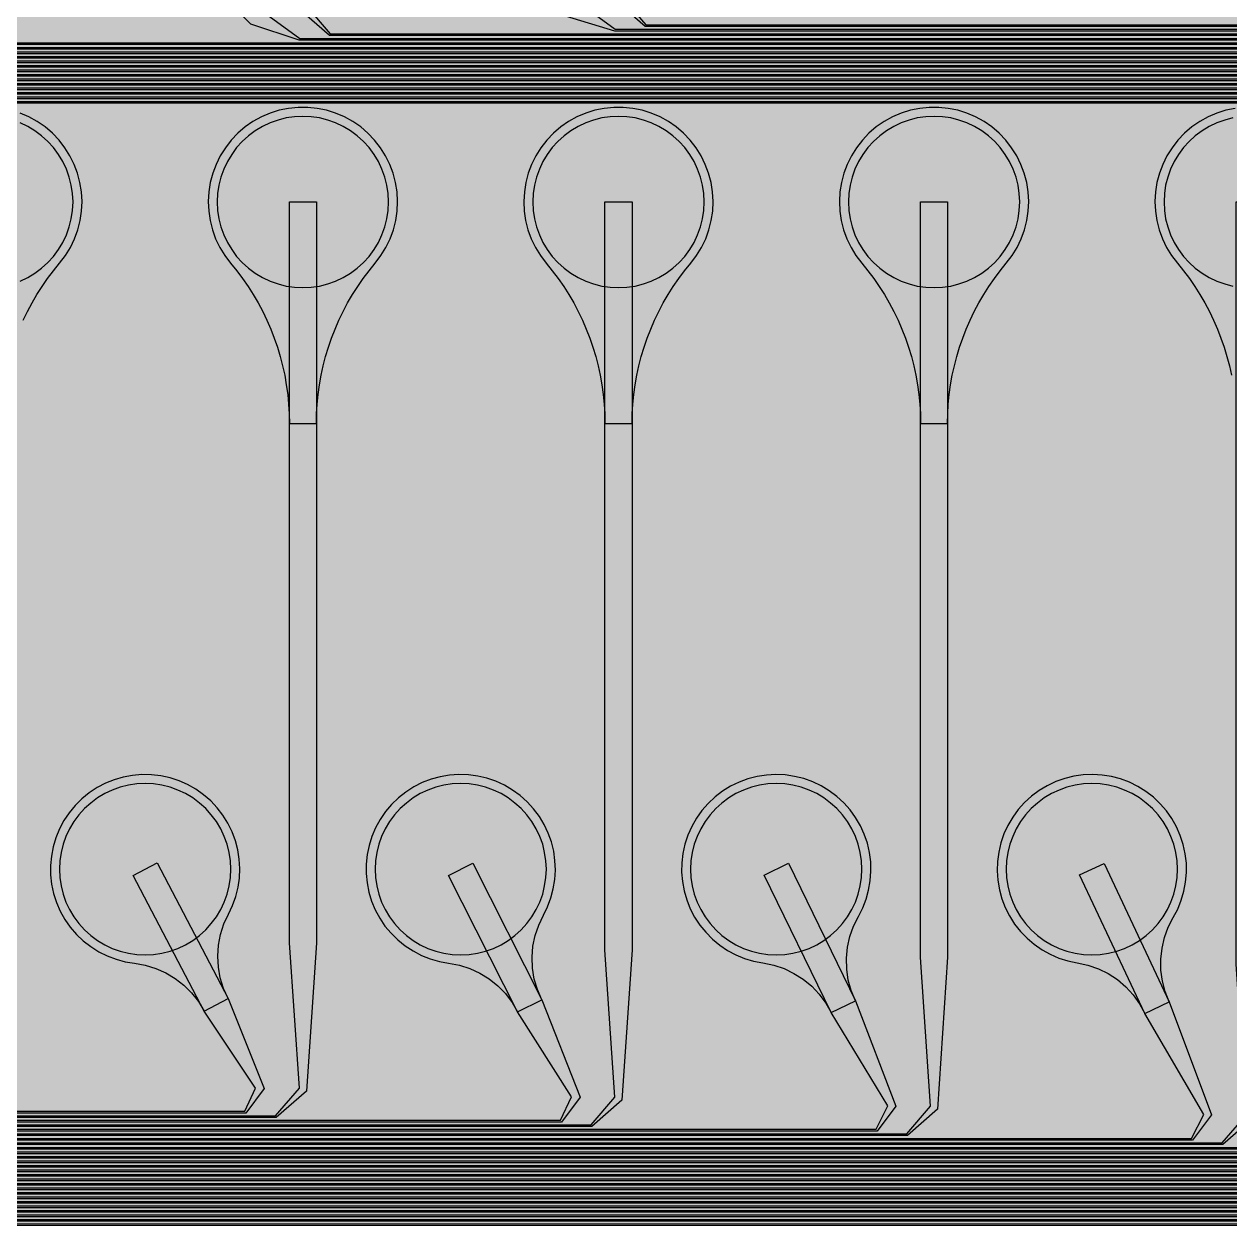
# Model space of a CAD drawing. Header units: metres. Extents: x -7240 to 10960, y -29667 to 1823.
# Drawn here: x 5864 to 7201, y -28280 to -26955 of the extents above; entities that cross this region are included whole.
import ezdxf

# ---------------------------------------------------------------- set-up
doc = ezdxf.new("R2010")
doc.units = ezdxf.units.M
for name, color, linetype in [('Metal1', 4, 'CONTINUOUS'), ('Polyimide', 7, 'CONTINUOUS'), ('Polyimide_Negative', 5, 'CONTINUOUS')]:
    doc.layers.add(name, color=color, linetype=linetype)

msp = doc.modelspace()

# ---------------------------------------------------------------- hatches: boundary and pattern name
at = {"layer": 'Polyimide'}
msp.add_hatch(color=7, dxfattribs=at).paths.add_polyline_path([(4088.5, -11806.9), (4098.7, -11851.2), (4115.6, -11893.5), (4138.6, -11932.7), (4167.4, -11968), (4201.1, -11998.5), (4239, -12023.6), (4280.3, -12042.7), (4349.2, -12073.7), (4413.2, -12113.8), (4471.3, -12162), (4522.3, -12217.7), (4565.4, -12279.7), (4599.7, -12346.9), (4624.7, -12418.2), (4639.9, -12492.2), (4645, -12567.5), (4639.9, -12642.8), (4624.7, -12716.8), (4599.7, -12788.1), (4565.4, -12855.3), (4522.3, -12917.3), (4471.3, -12973), (4413.2, -13021.2), (4349.2, -13061.3), (4280.3, -13092.3), (4239, -13111.4), (4201.1, -13136.5), (4167.4, -13167), (4138.6, -13202.3), (4115.6, -13241.5), (4098.7, -13283.8), (4088.5, -13328.1), (4085, -13373.5), (4085, -13567.5), (4099.4, -13861.6), (4142.6, -14152.8), (4214.2, -14438.4), (4313.4, -14715.5), (4439.2, -14981.7), (4590.6, -15234.2), (4766, -15470.7), (4963.7, -15688.8), (5181.8, -15886.5), (5418.3, -16061.9), (5670.8, -16213.3), (5936.9, -16339.1), (6214.1, -16438.3), (6499.7, -16509.9), (6790.9, -16553.1), (7085, -16567.5), (9960.4, -16567.5), (10038.8, -16571.4), (10116.4, -16582.9), (10192.6, -16601.9), (10266.5, -16628.4), (10337.5, -16662), (10404.8, -16702.3), (10467.9, -16749.1), (10526.1, -16801.8), (10578.8, -16860), (10625.6, -16923), (10665.9, -16990.4), (10699.5, -17061.4), (10725.9, -17135.3), (10745, -17211.4), (10756.5, -17289.1), (10760.4, -17367.5), (10760.4, -21957.3), (10721.6, -22012.9), (10686, -22070.6), (10653.6, -22130.1), (10624.5, -22191.4), (10598.9, -22254.2), (10576.8, -22318.2), (10558.3, -22383.5), (10543.4, -22449.6), (10532.2, -22516.5), (10524.7, -22583.8), (10521, -22651.5), (10521, -22719.3), (10524.7, -22787), (10532.2, -22854.4), (10543.4, -22921.2), (10558.3, -22987.4), (10576.8, -23052.6), (10598.9, -23116.7), (10624.5, -23179.5), (10653.6, -23240.7), (10686, -23300.3), (10721.6, -23357.9), (10760.4, -23413.5), (10760.4, -28667.5), (10756.5, -28745.9), (10745, -28823.6), (10725.9, -28899.7), (10699.5, -28973.6), (10665.9, -29044.6), (10625.6, -29112), (10578.8, -29175), (10526.1, -29233.2), (10467.9, -29285.9), (10404.8, -29332.7), (10337.5, -29373), (10266.5, -29406.6), (10192.6, -29433.1), (10116.4, -29452.1), (10038.8, -29463.6), (9960.4, -29467.5), (-6239.6, -29467.5), (-6318, -29463.6), (-6395.7, -29452.1), (-6471.9, -29433.1), (-6545.8, -29406.6), (-6616.7, -29373), (-6684.1, -29332.7), (-6747.1, -29285.9), (-6805.3, -29233.2), (-6858, -29175), (-6904.8, -29112), (-6945.2, -29044.6), (-6978.7, -28973.6), (-7005.2, -28899.7), (-7024.3, -28823.6), (-7035.8, -28745.9), (-7039.6, -28667.5), (-7039.6, -23426.3), (-6999.4, -23370.1), (-6962.3, -23311.6), (-6928.7, -23251.2), (-6898.5, -23189), (-6871.8, -23125.1), (-6848.8, -23059.9), (-6829.5, -22993.4), (-6814, -22926), (-6802.4, -22857.8), (-6794.6, -22789.1), (-6790.7, -22720), (-6790.7, -22650.8), (-6794.6, -22581.8), (-6802.4, -22513), (-6814, -22444.8), (-6829.5, -22377.4), (-6848.8, -22311), (-6871.8, -22245.7), (-6898.5, -22181.9), (-6928.7, -22119.7), (-6962.3, -22059.2), (-6999.4, -22000.8), (-7039.6, -21944.5), (-7039.6, -17367.5), (-7035.8, -17289.1), (-7024.3, -17211.4), (-7005.2, -17135.3), (-6978.7, -17061.4), (-6945.2, -16990.4), (-6904.8, -16923), (-6858, -16860), (-6805.3, -16801.8), (-6747.1, -16749.1), (-6684.1, -16702.3), (-6616.7, -16662), (-6545.8, -16628.4), (-6471.9, -16601.9), (-6395.7, -16582.9), (-6318, -16571.4), (-6239.6, -16567.5), (-3334, -16567.5), (-3039.9, -16553.1), (-2748.7, -16509.9), (-2463.1, -16438.3), (-2185.9, -16339.1), (-1919.8, -16213.3), (-1667.3, -16061.9), (-1430.8, -15886.5), (-1212.7, -15688.8), (-1015, -15470.7), (-839.6, -15234.2), (-688.2, -14981.7), (-562.4, -14715.5), (-463.2, -14438.4), (-391.6, -14152.8), (-348.4, -13861.6), (-334, -13567.5), (-334, -13373.5), (-337.5, -13328.1), (-347.7, -13283.8), (-364.6, -13241.5), (-387.6, -13202.3), (-416.4, -13167), (-450.1, -13136.5), (-488, -13111.4), (-529.3, -13092.3), (-529.3, -13092.3), (-598.2, -13061.3), (-662.2, -13021.2), (-720.3, -12973), (-771.3, -12917.3), (-814.4, -12855.3), (-848.7, -12788.1), (-873.7, -12716.8), (-888.9, -12642.8), (-894, -12567.5), (-888.9, -12492.2), (-873.7, -12418.2), (-848.7, -12346.9), (-814.4, -12279.7), (-771.3, -12217.7), (-720.3, -12162), (-662.2, -12113.8), (-598.2, -12073.7), (-529.3, -12042.7), (-488, -12023.6), (-450.1, -11998.5), (-416.4, -11968), (-387.6, -11932.7), (-364.6, -11893.5), (-347.7, -11851.2), (-337.5, -11806.9), (-334, -11761.5), (-334, -11074.3), (-337.5, -11028.9), (-347.7, -10984.6), (-364.6, -10942.4), (-387.6, -10903.1), (-416.4, -10867.8), (-450.1, -10837.3), (-488, -10812.2), (-529.3, -10793.2), (-529.3, -10793.2), (-598.2, -10762.1), (-662.2, -10722.1), (-720.3, -10673.8), (-771.3, -10618.1), (-814.4, -10556.1), (-848.7, -10488.9), (-873.7, -10417.6), (-888.9, -10343.7), (-894, -10268.3), (-888.9, -10193), (-873.7, -10119), (-848.7, -10047.8), (-814.4, -9980.5), (-771.3, -9918.5), (-720.3, -9862.9), (-662.2, -9814.6), (-598.2, -9774.6), (-529.3, -9743.5), (-488, -9724.5), (-450.1, -9699.4), (-416.4, -9668.8), (-387.6, -9633.5), (-364.6, -9594.3), (-347.7, -9552), (-337.5, -9507.7), (-334, -9462.4), (-334, -8775.1), (-337.5, -8729.8), (-347.7, -8685.5), (-364.6, -8643.2), (-387.6, -8604), (-416.4, -8568.7), (-450.1, -8538.1), (-488, -8513), (-529.3, -8494), (-529.3, -8494), (-598.2, -8462.9), (-662.2, -8422.9), (-720.3, -8374.6), (-771.3, -8319), (-814.4, -8257), (-848.7, -8189.7), (-873.7, -8118.5), (-888.9, -8044.5), (-894, -7969.2), (-888.9, -7893.8), (-873.7, -7819.9), (-848.7, -7748.6), (-814.4, -7681.4), (-771.3, -7619.4), (-720.3, -7563.7), (-662.2, -7515.4), (-598.2, -7475.4), (-529.3, -7444.3), (-529.3, -7444.3), (-488, -7425.3), (-450.1, -7400.2), (-416.4, -7369.7), (-387.6, -7334.4), (-364.6, -7295.1), (-347.7, -7252.9), (-337.5, -7208.6), (-334, -7163.2), (-334, -6476), (-337.5, -6430.6), (-347.7, -6386.3), (-364.6, -6344), (-387.6, -6304.8), (-416.4, -6269.5), (-450.1, -6239), (-488, -6213.9), (-529.3, -6194.8), (-529.3, -6194.8), (-598.2, -6163.8), (-662.2, -6123.7), (-720.3, -6075.5), (-771.3, -6019.8), (-814.4, -5957.8), (-848.7, -5890.6), (-873.7, -5819.3), (-888.9, -5745.3), (-894, -5670), (-888.9, -5594.7), (-873.7, -5520.7), (-848.7, -5449.4), (-814.4, -5382.2), (-771.3, -5320.2), (-720.3, -5264.5), (-662.2, -5216.3), (-598.2, -5176.2), (-529.3, -5145.2), (-529.3, -5145.2), (-488, -5126.1), (-450.1, -5101), (-416.4, -5070.5), (-387.6, -5035.2), (-364.6, -4996), (-347.7, -4953.7), (-337.5, -4909.4), (-334, -4864), (-334, 380), (-334, 1522.5), (-289, 1522.5), (-288.8, 1515.6), (-288.1, 1508.8), (-287, 1502), (-285.4, 1495.3), (-283.4, 1488.7), (-281, 1482.3), (-278.2, 1476.1), (-274.9, 1470), (-271.3, 1464.2), (-267.3, 1458.6), (-262.9, 1453.3), (-258.2, 1448.3), (-253.2, 1443.6), (-247.9, 1439.2), (-242.3, 1435.2), (-236.5, 1431.6), (-230.4, 1428.3), (-224.2, 1425.5), (-217.8, 1423.1), (-211.2, 1421.1), (-204.5, 1419.5), (-197.7, 1418.4), (-190.9, 1417.7), (-184, 1417.5), (-177.1, 1417.7), (-170.3, 1418.4), (-163.5, 1419.5), (-156.8, 1421.1), (-150.2, 1423.1), (-143.8, 1425.5), (-137.6, 1428.3), (-131.5, 1431.6), (-125.7, 1435.2), (-120.1, 1439.2), (-114.8, 1443.6), (-109.8, 1448.3), (-105.1, 1453.3), (-100.7, 1458.6), (-96.7, 1464.2), (-93.1, 1470), (-89.8, 1476.1), (-87, 1482.3), (-84.6, 1488.7), (-82.6, 1495.3), (-81, 1502), (-79.9, 1508.8), (-79.2, 1515.6), (-79, 1522.5), (1786, 1522.5), (3835, 1522.5), (3835.2, 1529), (3835.9, 1535.6), (3836.9, 1542), (3838.4, 1548.4), (3840.3, 1554.6), (3842.6, 1560.8), (3845.3, 1566.7), (3848.4, 1572.5), (3851.9, 1578.1), (3855.7, 1583.4), (3859.8, 1588.4), (3864.3, 1593.2), (3869.1, 1597.7), (3874.1, 1601.8), (3879.4, 1605.6), (3885, 1609.1), (3890.8, 1612.2), (3896.7, 1614.9), (3902.9, 1617.2), (3909.1, 1619.1), (3915.5, 1620.6), (3921.9, 1621.6), (3928.5, 1622.3), (3935, 1622.5), (3941.5, 1622.3), (3948.1, 1621.6), (3954.5, 1620.6), (3960.9, 1619.1), (3967.1, 1617.2), (3973.3, 1614.9), (3979.2, 1612.2), (3985, 1609.1), (3990.6, 1605.6), (3995.9, 1601.8), (4000.9, 1597.7), (4005.7, 1593.2), (4010.2, 1588.4), (4014.3, 1583.4), (4018.1, 1578.1), (4021.6, 1572.5), (4024.7, 1566.7), (4027.4, 1560.8), (4029.7, 1554.6), (4031.6, 1548.4), (4033.1, 1542), (4034.1, 1535.6), (4034.8, 1529), (4035, 1522.5), (4085, 1522.5), (4085, 380), (4085, 330), (4085, -4864), (4088.5, -4909.4), (4098.7, -4953.7), (4115.6, -4996), (4138.6, -5035.2), (4167.4, -5070.5), (4201.1, -5101), (4239, -5126.1), (4280.3, -5145.2), (4280.3, -5145.2), (4349.2, -5176.2), (4413.2, -5216.3), (4471.3, -5264.5), (4522.3, -5320.2), (4565.4, -5382.2), (4599.7, -5449.4), (4624.7, -5520.7), (4639.9, -5594.7), (4645, -5670), (4639.9, -5745.3), (4624.7, -5819.3), (4599.7, -5890.6), (4565.4, -5957.8), (4522.3, -6019.8), (4471.3, -6075.5), (4413.2, -6123.7), (4349.2, -6163.8), (4280.3, -6194.8), (4239, -6213.9), (4201.1, -6239), (4167.4, -6269.5), (4138.6, -6304.8), (4115.6, -6344), (4098.7, -6386.3), (4088.5, -6430.6), (4085, -6476), (4085, -11761.5), (4088.5, -11806.9)])

# ---------------------------------------------------------------- linework, layer by layer
at = {"layer": 'Metal1'}
for points in [[(1933.9, -18191.7), (1933.9, -28306.6), (1963.3, -28336), (9372.5, -28336), (9401.9, -28306.6), (9401.9, -26987.4), (9372.5, -26958), (6552.5, -26958), (6518.7, -26928.7), (6507.9, -26784), (6507.9, -26042.5), (6537.9, -26042.5), (6537.9, -26784), (6527.1, -26925.3), (6553.3, -26956), (9373.3, -26956), (9403.9, -26986.6), (9403.9, -28307.4), (9373.3, -28338), (1962.5, -28338), (1931.9, -28307.4), (1931.9, -18191.7)], [(1938.9, -18191.7), (1938.9, -28301.6), (1968.3, -28331), (9367.5, -28331), (9396.9, -28301.6), (9396.9, -26992.4), (9367.5, -26963), (6518.9, -26963), (6464, -26946.5), (6441, -26925.2), (6336.1, -26791.8), (6359.7, -26773.2), (6464.6, -26906.6), (6477.1, -26930.3), (6519.3, -26961), (9368.3, -26961), (9398.9, -26991.6), (9398.9, -28302.4), (9368.3, -28333), (1967.5, -28333), (1936.9, -28302.4), (1936.9, -18191.7)], [(1943.9, -18191.7), (1943.9, -28296.6), (1973.3, -28326), (9362.5, -28326), (9391.9, -28296.6), (9391.9, -26997.4), (9362.5, -26968), (6202.5, -26968), (6168.7, -26938.7), (6157.9, -26792), (6157.9, -26042.5), (6187.9, -26042.5), (6187.9, -26792), (6177, -26935.3), (6203.3, -26966), (9363.3, -26966), (9393.9, -26996.6), (9393.9, -28297.4), (9363.3, -28328), (1972.5, -28328), (1941.9, -28297.4), (1941.9, -18191.7)], [(1948.9, -18191.7), (1948.9, -28291.6), (1978.3, -28321), (9357.5, -28321), (9386.9, -28291.6), (9386.9, -27002.4), (9357.5, -26973), (6168.9, -26973), (6115, -26955.3), (6087.3, -26927.5), (5985.8, -26791.5), (6009.9, -26773.5), (6111.3, -26909.6), (6127.3, -26940.6), (6169.3, -26971), (9358.3, -26971), (9388.9, -27001.6), (9388.9, -28292.4), (9358.3, -28323), (1977.5, -28323), (1946.9, -28292.4), (1946.9, -18191.7)], [(1953.9, -18191.7), (1953.9, -28286.6), (1983.3, -28316), (9352.5, -28316), (9381.9, -28286.6), (9381.9, -27007.4), (9352.5, -26978), (5852.5, -26978), (5818.7, -26948.7), (5807.9, -26800), (5807.9, -26042.5), (5837.9, -26042.5), (5837.9, -26800), (5827, -26945.3), (5853.3, -26976), (9353.3, -26976), (9383.9, -27006.6), (9383.9, -28287.4), (9353.3, -28318), (1982.5, -28318), (1951.9, -28287.4), (1951.9, -18191.7)], [(1958.9, -18191.7), (1958.9, -28281.6), (1988.3, -28311), (9347.5, -28311), (9376.9, -28281.6), (9376.9, -27012.4), (9347.5, -26983), (5818.8, -26983), (5765.9, -26964.2), (5733.7, -26929.7), (5635.6, -26791.2), (5660.1, -26773.8), (5758.2, -26912.4), (5777.6, -26950.8), (5819.3, -26981), (9348.3, -26981), (9378.9, -27011.6), (9378.9, -28282.4), (9348.3, -28313), (1987.5, -28313), (1956.9, -28282.4), (1956.9, -18191.7)], [(1963.9, -18191.7), (1963.9, -28276.6), (1993.3, -28306), (9342.5, -28306), (9371.9, -28276.6), (9371.9, -27017.4), (9342.5, -26988), (5502.5, -26988), (5468.8, -26958.7), (5457.9, -26808), (5457.9, -26042.5), (5487.9, -26042.5), (5487.9, -26808), (5477, -26955.3), (5503.3, -26986), (9343.3, -26986), (9373.9, -27016.6), (9373.9, -28277.4), (9343.3, -28308), (1992.5, -28308), (1961.9, -28277.4), (1961.9, -18191.7)], [(1968.9, -18191.7), (1968.9, -28271.6), (1998.3, -28301), (9337.5, -28301), (9366.9, -28271.6), (9366.9, -27022.4), (9337.5, -26993), (5468.8, -26993), (5416.8, -26973.3), (5380.3, -26931.6), (5285.4, -26790.9), (5310.3, -26774.1), (5405.2, -26914.8), (5427.8, -26961), (5469.3, -26991), (9338.3, -26991), (9368.9, -27021.6), (9368.9, -28272.4), (9338.3, -28303), (1997.5, -28303), (1966.9, -28272.4), (1966.9, -18191.7)], [(1973.9, -18191.7), (1973.9, -28266.6), (2003.3, -28296), (9332.5, -28296), (9361.9, -28266.6), (9361.9, -27027.4), (9332.5, -26998), (5152.5, -26998), (5118.8, -26968.7), (5107.9, -26816), (5107.9, -26042.5), (5137.9, -26042.5), (5137.9, -26816), (5126.9, -26965.3), (5153.3, -26996), (9333.3, -26996), (9363.9, -27026.6), (9363.9, -28267.4), (9333.3, -28298), (2002.5, -28298), (1971.9, -28267.4), (1971.9, -18191.7)], [(1978.9, -18191.7), (1978.9, -28261.6), (2008.3, -28291), (9327.5, -28291), (9356.9, -28261.6), (9356.9, -27032.4), (9327.5, -27003), (5118.8, -27003), (5067.6, -26982.4), (5027.1, -26933.3), (4935.3, -26790.6), (4960.5, -26774.4), (5052.3, -26917.1), (5078.1, -26971.1), (5119.3, -27001), (9328.3, -27001), (9358.9, -27031.6), (9358.9, -28262.4), (9328.3, -28293), (2007.5, -28293), (1976.9, -28262.4), (1976.9, -18191.7)], [(1983.9, -18191.7), (1983.9, -28256.6), (2013.3, -28286), (9322.5, -28286), (9351.9, -28256.6), (9351.9, -27037.4), (9322.5, -27008), (4802.5, -27008), (4768.8, -26978.7), (4757.9, -26824), (4757.9, -26042.5), (4787.9, -26042.5), (4787.9, -26824), (4776.9, -26975.3), (4803.3, -27006), (9323.3, -27006), (9353.9, -27036.6), (9353.9, -28257.4), (9323.3, -28288), (2012.5, -28288), (1981.9, -28257.4), (1981.9, -18191.7)], [(1988.9, -18191.7), (1988.9, -28251.6), (2018.3, -28281), (9317.5, -28281), (9346.9, -28251.6), (9346.9, -27042.4), (9317.5, -27013), (4768.8, -27013), (4718.4, -26991.7), (4674, -26934.9), (4585.1, -26790.4), (4610.7, -26774.6), (4699.6, -26919.2), (4728.4, -26981.2), (4769.3, -27011), (9318.3, -27011), (9348.9, -27041.6), (9348.9, -28252.4), (9318.3, -28283), (2017.5, -28283), (1986.9, -28252.4), (1986.9, -18191.7)], [(1993.9, -18191.7), (1993.9, -28246.6), (2023.3, -28276), (9312.5, -28276), (9341.9, -28246.6), (9341.9, -27047.4), (9312.5, -27018), (4452.5, -27018), (4418.9, -26988.7), (4407.9, -26832), (4407.9, -26042.5), (4437.9, -26042.5), (4437.9, -26832), (4426.9, -26985.3), (4453.3, -27016), (9313.3, -27016), (9343.9, -27046.6), (9343.9, -28247.4), (9313.3, -28278), (2022.5, -28278), (1991.9, -28247.4), (1991.9, -18191.7)], [(1998.9, -18191.7), (1998.9, -28241.6), (2028.3, -28271), (9307.5, -28271), (9336.9, -28241.6), (9336.9, -27052.4), (9307.5, -27023), (4418.8, -27023), (4369.1, -27001), (4321.1, -26936.3), (4235, -26790.1), (4260.8, -26774.9), (4347, -26921.1), (4378.6, -26991.3), (4419.4, -27021), (9308.3, -27021), (9338.9, -27051.6), (9338.9, -28242.4), (9308.3, -28273), (2027.5, -28273), (1996.9, -28242.4), (1996.9, -18191.7)], [(2003.9, -18191.7), (2003.9, -28236.6), (2033.3, -28266), (9302.5, -28266), (9331.9, -28236.6), (9331.9, -27057.4), (9302.5, -27028), (4102.5, -27028), (4068.9, -26998.6), (4057.9, -26840), (4057.9, -26042.5), (4087.9, -26042.5), (4087.9, -26840), (4076.9, -26995.4), (4103.3, -27026), (9303.3, -27026), (9333.9, -27056.6), (9333.9, -28237.4), (9303.3, -28268), (2032.5, -28268), (2001.9, -28237.4), (2001.9, -18191.7)], [(2008.9, -18191.7), (2008.9, -28231.6), (2038.3, -28261), (9297.5, -28261), (9326.9, -28231.6), (9326.9, -27062.4), (9297.5, -27033), (4068.8, -27033), (4019.7, -27010.4), (3968.4, -26937.6), (3884.8, -26789.9), (3910.9, -26775.1), (3994.5, -26922.8), (4028.9, -27001.4), (4069.4, -27031), (9298.3, -27031), (9328.9, -27061.6), (9328.9, -28232.4), (9298.3, -28263), (2037.5, -28263), (2006.9, -28232.4), (2006.9, -18191.7)], [(2013.9, -18191.7), (2013.9, -28226.6), (2043.3, -28256), (9292.5, -28256), (9321.9, -28226.6), (9321.9, -27067.4), (9292.5, -27038), (3752.5, -27038), (3718.9, -27008.6), (3707.9, -26848), (3707.9, -26042.5), (3737.9, -26042.5), (3737.9, -26848), (3726.8, -27005.4), (3753.3, -27036), (9293.3, -27036), (9323.9, -27066.6), (9323.9, -28227.4), (9293.3, -28258), (2042.5, -28258), (2011.9, -28227.4), (2011.9, -18191.7)], [(2018.9, -18191.7), (2018.9, -28221.6), (2048.3, -28251), (9287.5, -28251), (9316.9, -28221.6), (9316.9, -27072.4), (9287.5, -27043), (3718.8, -27043), (3670.3, -27019.9), (3615.8, -26938.7), (3534.7, -26789.7), (3561.1, -26775.3), (3642.2, -26924.4), (3679.2, -27011.4), (3719.4, -27041), (9288.3, -27041), (9318.9, -27071.6), (9318.9, -28222.4), (9288.3, -28253), (2047.5, -28253), (2016.9, -28222.4), (2016.9, -18191.7)], [(2023.9, -18191.7), (2023.9, -28216.6), (2053.3, -28246), (8942.5, -28246), (8969.2, -28215.5), (8957.9, -28038), (8957.9, -27152.5), (8987.9, -27152.5), (8987.9, -28038), (8976.6, -28218.5), (8943.3, -28248), (2052.5, -28248), (2021.9, -28217.4), (2021.9, -18191.7)], [(2028.9, -18191.7), (2028.9, -28211.6), (2058.3, -28241), (8908.6, -28241), (8923.9, -28213.8), (8855.2, -28074.5), (8784, -27898.1), (8811.8, -27886.9), (8883.1, -28063.3), (8931.8, -28214.6), (8909.6, -28243), (2057.5, -28243), (2026.9, -28212.4), (2026.9, -18191.7)], [(2033.9, -18191.7), (2033.9, -28206.6), (2063.3, -28236), (8592.5, -28236), (8619.2, -28205.5), (8607.9, -28030), (8607.9, -27152.5), (8637.9, -27152.5), (8637.9, -28030), (8626.6, -28208.5), (8593.3, -28238), (2062.5, -28238), (2031.9, -28207.4), (2031.9, -18191.7)], [(2038.9, -18191.7), (2038.9, -28201.6), (2068.3, -28231), (8558.6, -28231), (8573.6, -28203.9), (8505.3, -28069.5), (8434, -27898.3), (8461.7, -27886.7), (8533, -28058), (8581.5, -28204.7), (8559.6, -28233), (2067.5, -28233), (2036.9, -28202.4), (2036.9, -18191.7)], [(2043.9, -18191.7), (2043.9, -28196.6), (2073.3, -28226), (8242.5, -28226), (8269.1, -28195.5), (8257.9, -28022), (8257.9, -27152.5), (8287.9, -27152.5), (8287.9, -28022), (8276.6, -28198.5), (8243.3, -28228), (2072.5, -28228), (2041.9, -28197.4), (2041.9, -18191.7)], [(2048.9, -18191.7), (2048.9, -28191.6), (2078.3, -28221), (8208.5, -28221), (8223.2, -28194.1), (8155.3, -28064.6), (8084.1, -27898.4), (8111.7, -27886.6), (8182.9, -28052.7), (8231.3, -28194.8), (8209.6, -28223), (2077.5, -28223), (2046.9, -28192.4), (2046.9, -18191.7)], [(2053.9, -18191.7), (2053.9, -28186.6), (2083.3, -28216), (7892.5, -28216), (7919.1, -28185.4), (7907.9, -28014), (7907.9, -27152.5), (7937.9, -27152.5), (7937.9, -28014), (7926.6, -28188.6), (7893.3, -28218), (2082.5, -28218), (2051.9, -28187.4), (2051.9, -18191.7)], [(2058.9, -18191.7), (2058.9, -28181.6), (2088.3, -28211), (7858.5, -28211), (7872.9, -28184.2), (7805.3, -28059.6), (7734.2, -27898.6), (7761.6, -27886.4), (7832.8, -28047.4), (7881, -28184.9), (7859.6, -28213), (2087.5, -28213), (2056.9, -28182.4), (2056.9, -18191.7)], [(2063.9, -18191.7), (2063.9, -28176.6), (2093.3, -28206), (7542.5, -28206), (7569.1, -28175.4), (7557.9, -28006), (7557.9, -27152.5), (7587.9, -27152.5), (7587.9, -28006), (7576.7, -28178.6), (7543.3, -28208), (2092.5, -28208), (2061.9, -28177.4), (2061.9, -18191.7)], [(2068.9, -18191.7), (2068.9, -28171.6), (2098.3, -28201), (7508.5, -28201), (7522.5, -28174.4), (7455.3, -28054.6), (7384.2, -27898.7), (7411.5, -27886.3), (7482.6, -28042.1), (7530.8, -28175), (7509.6, -28203), (2097.5, -28203), (2066.9, -28172.4), (2066.9, -18191.7)], [(2073.9, -18191.7), (2073.9, -28166.6), (2103.3, -28196), (7192.5, -28196), (7219.1, -28165.4), (7207.9, -27998), (7207.9, -27152.5), (7237.9, -27152.5), (7237.9, -27998), (7226.7, -28168.6), (7193.3, -28198), (2102.5, -28198), (2071.9, -28167.4), (2071.9, -18191.7)], [(2078.9, -18191.7), (2078.9, -28161.6), (2108.3, -28191), (7158.5, -28191), (7172, -28164.6), (7106.7, -28052.4), (7034.3, -27898.9), (7061.4, -27886.1), (7133.8, -28039.6), (7180.6, -28165.1), (7159.6, -28193), (2107.5, -28193), (2076.9, -28162.4), (2076.9, -18191.7)], [(2083.9, -18191.7), (2083.9, -28156.6), (2113.3, -28186), (6842.5, -28186), (6869, -28155.4), (6857.9, -27990), (6857.9, -27152.5), (6887.9, -27152.5), (6887.9, -27990), (6876.7, -28158.6), (6843.3, -28188), (2112.5, -28188), (2081.9, -28157.4), (2081.9, -18191.7)], [(2088.9, -18191.7), (2088.9, -28151.6), (2118.3, -28181), (6808.5, -28181), (6821.5, -28154.8), (6758.8, -28051.6), (6684.4, -27899.1), (6711.4, -27885.9), (6785.8, -28038.5), (6830.4, -28155.3), (6809.6, -28183), (2117.5, -28183), (2086.9, -28152.4), (2086.9, -18191.7)], [(2093.9, -18191.7), (2093.9, -28146.6), (2123.3, -28176), (6492.5, -28176), (6519, -28145.4), (6507.9, -27982), (6507.9, -27152.5), (6537.9, -27152.5), (6537.9, -27982), (6526.7, -28148.6), (6493.3, -28178), (2122.5, -28178), (2091.9, -28147.4), (2091.9, -18191.7)], [(2098.9, -18191.7), (2098.9, -28141.6), (2128.3, -28171), (6458.5, -28171), (6470.9, -28145), (6411, -28050.7), (6334.5, -27899.3), (6361.3, -27885.7), (6437.8, -28037.2), (6480.2, -28145.4), (6459.6, -28173), (2127.5, -28173), (2096.9, -28142.4), (2096.9, -18191.7)], [(2103.9, -18191.7), (2103.9, -28136.6), (2133.3, -28166), (6142.5, -28166), (6169, -28135.4), (6157.9, -27974), (6157.9, -27152.5), (6187.9, -27152.5), (6187.9, -27974), (6176.8, -28138.6), (6143.3, -28168), (2132.5, -28168), (2101.9, -28137.4), (2101.9, -18191.7)], [(2108.9, -18191.7), (2108.9, -28131.6), (2138.3, -28161), (6108.5, -28161), (6120.3, -28135.3), (6063.4, -28049.8), (5984.6, -27899.5), (6011.2, -27885.5), (6089.9, -28035.9), (6130, -28135.6), (6109.7, -28163), (2137.5, -28163), (2106.9, -28132.4), (2106.9, -18191.7)], [(7207, -27048.7), (7196.6, -27050.8), (7186.5, -27054), (7176.8, -27058.2), (7167.5, -27063.3), (7158.8, -27069.3), (7150.7, -27076.2), (7143.4, -27083.9), (7136.9, -27092.3), (7131.2, -27101.3), (7126.5, -27110.8), (7122.8, -27120.7), (7120.1, -27130.9), (7118.5, -27141.4), (7117.9, -27152), (7118.4, -27162.6), (7119.9, -27173.1), (7122.5, -27183.4), (7126.1, -27193.3), (7130.8, -27202.9), (7136.3, -27211.9), (7142.7, -27220.4), (7149.5, -27228.7), (7156, -27237.3), (7162.1, -27246.1), (7167.8, -27255.1), (7173.2, -27264.4), (7178.3, -27273.9), (7182.9, -27283.6), (7187.2, -27293.4), (7191.1, -27303.4), (7194.6, -27313.6), (7197.7, -27323.9), (7200.4, -27334.2), (7202.7, -27344.7)], [(5862.8, -27283.6), (5867.5, -27273.9), (5872.5, -27264.4), (5877.9, -27255.1), (5883.7, -27246.1), (5889.8, -27237.3), (5896.2, -27228.7), (5903, -27220.4), (5909.4, -27211.9), (5915, -27202.9), (5919.6, -27193.3), (5923.2, -27183.4), (5925.8, -27173.1), (5927.4, -27162.6), (5927.9, -27152), (5927.3, -27141.4), (5925.6, -27130.9), (5922.9, -27120.7), (5919.2, -27110.8), (5914.5, -27101.3), (5908.9, -27092.3), (5902.4, -27083.9), (5895, -27076.2), (5887, -27069.3), (5878.3, -27063.3), (5869, -27058.2), (5859.2, -27054)]]:
    msp.add_lwpolyline(points, dxfattribs=at)
for points in [[(6187.9, -27398.1), (6188.1, -27387.3), (6188.7, -27376.6), (6189.8, -27365.9), (6191.2, -27355.3), (6193.1, -27344.7), (6195.4, -27334.2), (6198.1, -27323.9), (6201.2, -27313.6), (6204.7, -27303.4), (6208.6, -27293.4), (6212.8, -27283.6), (6217.5, -27273.9), (6222.5, -27264.4), (6227.9, -27255.1), (6233.7, -27246.1), (6239.8, -27237.3), (6246.2, -27228.7), (6253, -27220.4), (6259.4, -27211.9), (6265, -27202.9), (6269.6, -27193.3), (6273.2, -27183.4), (6275.8, -27173.1), (6277.4, -27162.6), (6277.9, -27152), (6277.3, -27141.4), (6275.6, -27130.9), (6272.9, -27120.7), (6269.2, -27110.8), (6264.5, -27101.3), (6258.9, -27092.3), (6252.4, -27083.9), (6245, -27076.2), (6237, -27069.3), (6228.3, -27063.3), (6219, -27058.2), (6209.2, -27054), (6199.1, -27050.8), (6188.7, -27048.7), (6178.2, -27047.6), (6167.6, -27047.6), (6157, -27048.7), (6146.6, -27050.8), (6136.5, -27054), (6126.8, -27058.2), (6117.5, -27063.3), (6108.8, -27069.3), (6100.7, -27076.2), (6093.4, -27083.9), (6086.9, -27092.3), (6081.2, -27101.3), (6076.5, -27110.8), (6072.8, -27120.7), (6070.1, -27130.9), (6068.5, -27141.4), (6067.9, -27152), (6068.4, -27162.6), (6069.9, -27173.1), (6072.5, -27183.4), (6076.1, -27193.3), (6080.8, -27202.9), (6086.3, -27211.9), (6092.7, -27220.4), (6099.5, -27228.7), (6106, -27237.3), (6112.1, -27246.1), (6117.8, -27255.1), (6123.2, -27264.4), (6128.3, -27273.9), (6132.9, -27283.6), (6137.2, -27293.4), (6141.1, -27303.4), (6144.6, -27313.6), (6147.7, -27323.9), (6150.4, -27334.2), (6152.7, -27344.7), (6154.5, -27355.3), (6156, -27365.9), (6157, -27376.6), (6157.7, -27387.3), (6157.9, -27398.1), (6187.9, -27398.1)], [(6537.9, -27398.1), (6538.1, -27387.3), (6538.7, -27376.6), (6539.8, -27365.9), (6541.2, -27355.3), (6543.1, -27344.7), (6545.4, -27334.2), (6548.1, -27323.9), (6551.2, -27313.6), (6554.7, -27303.4), (6558.6, -27293.4), (6562.8, -27283.6), (6567.5, -27273.9), (6572.5, -27264.4), (6577.9, -27255.1), (6583.7, -27246.1), (6589.8, -27237.3), (6596.2, -27228.7), (6603, -27220.4), (6609.4, -27211.9), (6615, -27202.9), (6619.6, -27193.3), (6623.2, -27183.4), (6625.8, -27173.1), (6627.4, -27162.6), (6627.9, -27152), (6627.3, -27141.4), (6625.6, -27130.9), (6622.9, -27120.7), (6619.2, -27110.8), (6614.5, -27101.3), (6608.9, -27092.3), (6602.4, -27083.9), (6595, -27076.2), (6587, -27069.3), (6578.3, -27063.3), (6569, -27058.2), (6559.2, -27054), (6549.1, -27050.8), (6538.7, -27048.7), (6528.2, -27047.6), (6517.6, -27047.6), (6507, -27048.7), (6496.6, -27050.8), (6486.5, -27054), (6476.8, -27058.2), (6467.5, -27063.3), (6458.8, -27069.3), (6450.7, -27076.2), (6443.4, -27083.9), (6436.9, -27092.3), (6431.2, -27101.3), (6426.5, -27110.8), (6422.8, -27120.7), (6420.1, -27130.9), (6418.5, -27141.4), (6417.9, -27152), (6418.4, -27162.6), (6419.9, -27173.1), (6422.5, -27183.4), (6426.1, -27193.3), (6430.8, -27202.9), (6436.3, -27211.9), (6442.7, -27220.4), (6449.5, -27228.7), (6456, -27237.3), (6462.1, -27246.1), (6467.8, -27255.1), (6473.2, -27264.4), (6478.3, -27273.9), (6482.9, -27283.6), (6487.2, -27293.4), (6491.1, -27303.4), (6494.6, -27313.6), (6497.7, -27323.9), (6500.4, -27334.2), (6502.7, -27344.7), (6504.5, -27355.3), (6506, -27365.9), (6507, -27376.6), (6507.7, -27387.3), (6507.9, -27398.1), (6537.9, -27398.1)], [(6887.9, -27398.1), (6888.1, -27387.3), (6888.7, -27376.6), (6889.8, -27365.9), (6891.2, -27355.3), (6893.1, -27344.7), (6895.4, -27334.2), (6898.1, -27323.9), (6901.2, -27313.6), (6904.7, -27303.4), (6908.6, -27293.4), (6912.8, -27283.6), (6917.5, -27273.9), (6922.5, -27264.4), (6927.9, -27255.1), (6933.7, -27246.1), (6939.8, -27237.3), (6946.2, -27228.7), (6953, -27220.4), (6959.4, -27211.9), (6965, -27202.9), (6969.6, -27193.3), (6973.2, -27183.4), (6975.8, -27173.1), (6977.4, -27162.6), (6977.9, -27152), (6977.3, -27141.4), (6975.6, -27130.9), (6972.9, -27120.7), (6969.2, -27110.8), (6964.5, -27101.3), (6958.9, -27092.3), (6952.4, -27083.9), (6945, -27076.2), (6937, -27069.3), (6928.3, -27063.3), (6919, -27058.2), (6909.2, -27054), (6899.1, -27050.8), (6888.7, -27048.7), (6878.2, -27047.6), (6867.6, -27047.6), (6857, -27048.7), (6846.6, -27050.8), (6836.5, -27054), (6826.8, -27058.2), (6817.5, -27063.3), (6808.8, -27069.3), (6800.7, -27076.2), (6793.4, -27083.9), (6786.9, -27092.3), (6781.2, -27101.3), (6776.5, -27110.8), (6772.8, -27120.7), (6770.1, -27130.9), (6768.5, -27141.4), (6767.9, -27152), (6768.4, -27162.6), (6769.9, -27173.1), (6772.5, -27183.4), (6776.1, -27193.3), (6780.8, -27202.9), (6786.3, -27211.9), (6792.7, -27220.4), (6799.5, -27228.7), (6806, -27237.3), (6812.1, -27246.1), (6817.8, -27255.1), (6823.2, -27264.4), (6828.3, -27273.9), (6832.9, -27283.6), (6837.2, -27293.4), (6841.1, -27303.4), (6844.6, -27313.6), (6847.7, -27323.9), (6850.4, -27334.2), (6852.7, -27344.7), (6854.5, -27355.3), (6856, -27365.9), (6857, -27376.6), (6857.7, -27387.3), (6857.9, -27398.1), (6887.9, -27398.1)], [(6089.9, -28035.9), (6084.9, -28024.7), (6081.3, -28013.1), (6079.2, -28001.1), (6078.5, -27988.9), (6079.3, -27976.8), (6081.6, -27964.8), (6085.3, -27953.2), (6090.4, -27942.2), (6094.9, -27932.7), (6098.4, -27922.8), (6100.9, -27912.6), (6102.4, -27902.3), (6102.9, -27891.8), (6102.3, -27881.3), (6100.6, -27871), (6098, -27860.9), (6094.3, -27851), (6089.7, -27841.6), (6084.2, -27832.7), (6077.8, -27824.4), (6070.6, -27816.8), (6062.7, -27809.9), (6054.2, -27803.9), (6045, -27798.7), (6035.5, -27794.5), (6025.5, -27791.2), (6015.3, -27788.9), (6004.9, -27787.7), (5994.4, -27787.6), (5983.9, -27788.4), (5973.6, -27790.3), (5963.6, -27793.3), (5953.8, -27797.2), (5944.6, -27802), (5935.8, -27807.8), (5927.7, -27814.4), (5920.2, -27821.8), (5913.6, -27829.9), (5907.8, -27838.6), (5902.8, -27847.9), (5898.9, -27857.6), (5895.9, -27867.6), (5893.9, -27877.9), (5893, -27888.3), (5893.1, -27898.8), (5894.2, -27909.2), (5896.4, -27919.5), (5899.6, -27929.4), (5903.8, -27939.1), (5908.9, -27948.2), (5914.9, -27956.8), (5921.7, -27964.8), (5929.3, -27972), (5937.5, -27978.4), (5946.4, -27984), (5955.8, -27988.7), (5965.6, -27992.4), (5975.7, -27995.1), (5986, -27996.8), (5998, -27998.9), (6009.7, -28002.5), (6020.8, -28007.4), (6031.3, -28013.7), (6040.9, -28021.2), (6049.5, -28029.8), (6057.1, -28039.4), (6063.4, -28049.8), (6089.9, -28035.9)], [(6437.8, -28037.2), (6433, -28026), (6429.5, -28014.3), (6427.6, -28002.3), (6427.1, -27990.1), (6428, -27978), (6430.5, -27966.1), (6434.4, -27954.5), (6439.6, -27943.5), (6444.3, -27934.1), (6447.9, -27924.3), (6450.6, -27914.2), (6452.3, -27903.8), (6452.9, -27893.4), (6452.4, -27882.9), (6451, -27872.5), (6448.5, -27862.3), (6444.9, -27852.5), (6440.5, -27843), (6435.1, -27834), (6428.8, -27825.6), (6421.7, -27817.9), (6413.9, -27810.9), (6405.5, -27804.7), (6396.4, -27799.4), (6386.9, -27795), (6377, -27791.6), (6366.8, -27789.2), (6356.4, -27787.8), (6345.9, -27787.5), (6335.5, -27788.2), (6325.1, -27790), (6315, -27792.8), (6305.3, -27796.5), (6295.9, -27801.3), (6287.1, -27806.9), (6278.8, -27813.4), (6271.3, -27820.7), (6264.5, -27828.6), (6258.6, -27837.3), (6253.5, -27846.5), (6249.4, -27856.1), (6246.3, -27866.1), (6244.1, -27876.3), (6243, -27886.8), (6243, -27897.2), (6244, -27907.7), (6246, -27918), (6249.1, -27928), (6253.1, -27937.7), (6258.1, -27946.9), (6263.9, -27955.6), (6270.6, -27963.6), (6278.1, -27971), (6286.3, -27977.5), (6295.1, -27983.2), (6304.4, -27988.1), (6314.1, -27991.9), (6324.2, -27994.8), (6334.5, -27996.6), (6346.5, -27998.9), (6358.1, -28002.7), (6369.1, -28007.8), (6379.5, -28014.2), (6389, -28021.8), (6397.5, -28030.5), (6404.9, -28040.2), (6411, -28050.7), (6437.8, -28037.2)], [(6785.8, -28038.5), (6781.1, -28027.2), (6777.8, -28015.5), (6776, -28003.4), (6775.7, -27991.2), (6776.8, -27979.1), (6779.5, -27967.2), (6783.5, -27955.7), (6788.9, -27944.8), (6793.7, -27935.5), (6797.5, -27925.7), (6800.3, -27915.6), (6802.1, -27905.3), (6802.8, -27894.8), (6802.6, -27884.4), (6801.2, -27874), (6798.9, -27863.8), (6795.5, -27853.8), (6791.2, -27844.3), (6785.9, -27835.2), (6779.7, -27826.7), (6772.8, -27818.9), (6765.1, -27811.8), (6756.7, -27805.5), (6747.7, -27800.1), (6738.3, -27795.6), (6728.4, -27792), (6718.2, -27789.5), (6707.9, -27788), (6697.4, -27787.5), (6686.9, -27788.1), (6676.6, -27789.7), (6666.4, -27792.3), (6656.6, -27795.9), (6647.2, -27800.5), (6638.3, -27806.1), (6630, -27812.4), (6622.3, -27819.6), (6615.4, -27827.5), (6609.4, -27836), (6604.2, -27845.1), (6599.9, -27854.7), (6596.6, -27864.7), (6594.4, -27874.9), (6593.1, -27885.3), (6592.9, -27895.8), (6593.8, -27906.2), (6595.7, -27916.5), (6598.6, -27926.6), (6602.5, -27936.3), (6607.3, -27945.6), (6613.1, -27954.4), (6619.6, -27962.5), (6627, -27970), (6635.1, -27976.7), (6643.8, -27982.5), (6653, -27987.4), (6662.7, -27991.4), (6672.8, -27994.5), (6683, -27996.4), (6695, -27998.9), (6706.5, -28002.8), (6717.5, -28008), (6727.8, -28014.6), (6737.2, -28022.4), (6745.6, -28031.2), (6752.8, -28041), (6758.8, -28051.6), (6785.8, -28038.5)], [(7133.8, -28039.6), (7129.3, -28028.3), (7126.2, -28016.5), (7124.5, -28004.4), (7124.4, -27992.3), (7125.7, -27980.1), (7128.5, -27968.3), (7132.7, -27956.8), (7138.2, -27946), (7143.1, -27936.7), (7147, -27927), (7150, -27917), (7151.9, -27906.7), (7152.8, -27896.2), (7152.7, -27885.7), (7151.5, -27875.3), (7149.2, -27865.1), (7146, -27855.1), (7141.8, -27845.5), (7136.6, -27836.4), (7130.6, -27827.8), (7123.7, -27819.9), (7116.1, -27812.7), (7107.8, -27806.3), (7098.9, -27800.8), (7089.5, -27796.1), (7079.7, -27792.4), (7069.6, -27789.8), (7059.3, -27788.1), (7048.8, -27787.5), (7038.3, -27787.9), (7027.9, -27789.4), (7017.8, -27791.9), (7007.9, -27795.4), (6998.4, -27799.9), (6989.4, -27805.3), (6981, -27811.5), (6973.3, -27818.6), (6966.3, -27826.4), (6960.1, -27834.9), (6954.8, -27843.9), (6950.4, -27853.4), (6947, -27863.3), (6944.6, -27873.5), (6943.2, -27883.9), (6942.9, -27894.4), (6943.6, -27904.8), (6945.4, -27915.2), (6948.1, -27925.3), (6951.9, -27935.1), (6956.6, -27944.4), (6962.2, -27953.3), (6968.7, -27961.5), (6976, -27969), (6984, -27975.8), (6992.6, -27981.8), (7001.8, -27986.8), (7011.4, -27991), (7021.4, -27994.1), (7031.7, -27996.2), (7043.6, -27998.9), (7055.1, -28002.9), (7066, -28008.3), (7076.2, -28015), (7085.4, -28022.9), (7093.7, -28031.8), (7100.8, -28041.7), (7106.7, -28052.4), (7133.8, -28039.6)]]:
    msp.add_lwpolyline(points, close=True, dxfattribs=at)
at = {"layer": 'Polyimide_Negative'}
for points in [[(5859.2, -27240.3), (5867.7, -27236.3), (5875.7, -27231.5), (5883.1, -27225.9), (5890.1, -27219.7), (5896.3, -27212.8), (5901.9, -27205.3), (5906.7, -27197.3), (5910.6, -27188.9), (5913.8, -27180.1), (5916, -27171), (5917.4, -27161.8), (5917.9, -27152.5), (5917.9, -27152.5), (5917.4, -27143.2), (5916, -27134), (5913.8, -27124.9), (5910.6, -27116.1), (5906.7, -27107.7), (5901.9, -27099.7), (5896.3, -27092.2), (5890.1, -27085.3), (5883.1, -27079.1), (5875.7, -27073.5), (5867.7, -27068.7), (5859.2, -27064.7)], [(7204.3, -27059.3), (7195.3, -27061.6), (7186.5, -27064.7), (7178.1, -27068.7), (7170.1, -27073.5), (7162.6, -27079.1), (7155.7, -27085.3), (7149.4, -27092.2), (7143.9, -27099.7), (7139.1, -27107.7), (7135.1, -27116.1), (7132, -27124.9), (7129.7, -27134), (7128.3, -27143.2), (7127.9, -27152.5), (7128.3, -27161.8), (7129.7, -27171), (7132, -27180.1), (7135.1, -27188.9), (7139.1, -27197.3), (7143.9, -27205.3), (7149.4, -27212.8), (7155.7, -27219.7), (7162.6, -27225.9), (7170.1, -27231.5), (7178.1, -27236.3), (7186.5, -27240.3), (7195.3, -27243.4), (7204.3, -27245.7)]]:
    msp.add_lwpolyline(points, dxfattribs=at)
for points in [[(6267.9, -27152.5), (6267.4, -27143.2), (6266, -27134), (6263.8, -27124.9), (6260.6, -27116.1), (6256.7, -27107.7), (6251.9, -27099.7), (6246.3, -27092.2), (6240.1, -27085.3), (6233.1, -27079.1), (6225.7, -27073.5), (6217.7, -27068.7), (6209.2, -27064.7), (6200.5, -27061.6), (6191.4, -27059.3), (6182.2, -27058), (6172.9, -27057.5), (6163.6, -27058), (6154.3, -27059.3), (6145.3, -27061.6), (6136.5, -27064.7), (6128.1, -27068.7), (6120.1, -27073.5), (6112.6, -27079.1), (6105.7, -27085.3), (6099.4, -27092.2), (6093.9, -27099.7), (6089.1, -27107.7), (6085.1, -27116.1), (6082, -27124.9), (6079.7, -27134), (6078.3, -27143.2), (6077.9, -27152.5), (6078.3, -27161.8), (6079.7, -27171), (6082, -27180.1), (6085.1, -27188.9), (6089.1, -27197.3), (6093.9, -27205.3), (6099.4, -27212.8), (6105.7, -27219.7), (6112.6, -27225.9), (6120.1, -27231.5), (6128.1, -27236.3), (6136.5, -27240.3), (6145.3, -27243.4), (6154.3, -27245.7), (6163.6, -27247), (6172.9, -27247.5), (6182.2, -27247), (6191.4, -27245.7), (6200.5, -27243.4), (6209.2, -27240.3), (6217.7, -27236.3), (6225.7, -27231.5), (6233.1, -27225.9), (6240.1, -27219.7), (6246.3, -27212.8), (6251.9, -27205.3), (6256.7, -27197.3), (6260.6, -27188.9), (6263.8, -27180.1), (6266, -27171), (6267.4, -27161.8), (6267.9, -27152.5)], [(6617.9, -27152.5), (6617.4, -27143.2), (6616, -27134), (6613.8, -27124.9), (6610.6, -27116.1), (6606.7, -27107.7), (6601.9, -27099.7), (6596.3, -27092.2), (6590.1, -27085.3), (6583.1, -27079.1), (6575.7, -27073.5), (6567.7, -27068.7), (6559.2, -27064.7), (6550.5, -27061.6), (6541.4, -27059.3), (6532.2, -27058), (6522.9, -27057.5), (6513.6, -27058), (6504.3, -27059.3), (6495.3, -27061.6), (6486.5, -27064.7), (6478.1, -27068.7), (6470.1, -27073.5), (6462.6, -27079.1), (6455.7, -27085.3), (6449.4, -27092.2), (6443.9, -27099.7), (6439.1, -27107.7), (6435.1, -27116.1), (6432, -27124.9), (6429.7, -27134), (6428.3, -27143.2), (6427.9, -27152.5), (6428.3, -27161.8), (6429.7, -27171), (6432, -27180.1), (6435.1, -27188.9), (6439.1, -27197.3), (6443.9, -27205.3), (6449.4, -27212.8), (6455.7, -27219.7), (6462.6, -27225.9), (6470.1, -27231.5), (6478.1, -27236.3), (6486.5, -27240.3), (6495.3, -27243.4), (6504.3, -27245.7), (6513.6, -27247), (6522.9, -27247.5), (6532.2, -27247), (6541.4, -27245.7), (6550.5, -27243.4), (6559.2, -27240.3), (6567.7, -27236.3), (6575.7, -27231.5), (6583.1, -27225.9), (6590.1, -27219.7), (6596.3, -27212.8), (6601.9, -27205.3), (6606.7, -27197.3), (6610.6, -27188.9), (6613.8, -27180.1), (6616, -27171), (6617.4, -27161.8), (6617.9, -27152.5)], [(6967.9, -27152.5), (6967.4, -27143.2), (6966, -27134), (6963.8, -27124.9), (6960.6, -27116.1), (6956.7, -27107.7), (6951.9, -27099.7), (6946.3, -27092.2), (6940.1, -27085.3), (6933.1, -27079.1), (6925.7, -27073.5), (6917.7, -27068.7), (6909.2, -27064.7), (6900.5, -27061.6), (6891.4, -27059.3), (6882.2, -27058), (6872.9, -27057.5), (6863.6, -27058), (6854.3, -27059.3), (6845.3, -27061.6), (6836.5, -27064.7), (6828.1, -27068.7), (6820.1, -27073.5), (6812.6, -27079.1), (6805.7, -27085.3), (6799.4, -27092.2), (6793.9, -27099.7), (6789.1, -27107.7), (6785.1, -27116.1), (6782, -27124.9), (6779.7, -27134), (6778.3, -27143.2), (6777.9, -27152.5), (6778.3, -27161.8), (6779.7, -27171), (6782, -27180.1), (6785.1, -27188.9), (6789.1, -27197.3), (6793.9, -27205.3), (6799.4, -27212.8), (6805.7, -27219.7), (6812.6, -27225.9), (6820.1, -27231.5), (6828.1, -27236.3), (6836.5, -27240.3), (6845.3, -27243.4), (6854.3, -27245.7), (6863.6, -27247), (6872.9, -27247.5), (6882.2, -27247), (6891.4, -27245.7), (6900.5, -27243.4), (6909.2, -27240.3), (6917.7, -27236.3), (6925.7, -27231.5), (6933.1, -27225.9), (6940.1, -27219.7), (6946.3, -27212.8), (6951.9, -27205.3), (6956.7, -27197.3), (6960.6, -27188.9), (6963.8, -27180.1), (6966, -27171), (6967.4, -27161.8), (6967.9, -27152.5)], [(6092.9, -27892.5), (6092.4, -27883.2), (6091, -27874), (6088.8, -27864.9), (6085.6, -27856.1), (6081.7, -27847.7), (6076.9, -27839.7), (6071.3, -27832.2), (6065.1, -27825.3), (6058.1, -27819.1), (6050.7, -27813.5), (6042.7, -27808.7), (6034.2, -27804.7), (6025.5, -27801.6), (6016.4, -27799.3), (6007.2, -27798), (5997.9, -27797.5), (5988.6, -27798), (5979.3, -27799.3), (5970.3, -27801.6), (5961.5, -27804.7), (5953.1, -27808.7), (5945.1, -27813.5), (5937.6, -27819.1), (5930.7, -27825.3), (5924.4, -27832.2), (5918.9, -27839.7), (5914.1, -27847.7), (5910.1, -27856.1), (5907, -27864.9), (5904.7, -27874), (5903.3, -27883.2), (5902.9, -27892.5), (5903.3, -27901.8), (5904.7, -27911), (5907, -27920.1), (5910.1, -27928.9), (5914.1, -27937.3), (5918.9, -27945.3), (5924.4, -27952.8), (5930.7, -27959.7), (5937.6, -27965.9), (5945.1, -27971.5), (5953.1, -27976.3), (5961.5, -27980.3), (5970.3, -27983.4), (5979.3, -27985.7), (5988.6, -27987), (5997.9, -27987.5), (6007.2, -27987), (6016.4, -27985.7), (6025.5, -27983.4), (6034.2, -27980.3), (6042.7, -27976.3), (6050.7, -27971.5), (6058.1, -27965.9), (6065.1, -27959.7), (6071.3, -27952.8), (6076.9, -27945.3), (6081.7, -27937.3), (6085.6, -27928.9), (6088.8, -27920.1), (6091, -27911), (6092.4, -27901.8), (6092.9, -27892.5)], [(6442.9, -27892.5), (6442.4, -27883.2), (6441, -27874), (6438.8, -27864.9), (6435.6, -27856.1), (6431.7, -27847.7), (6426.9, -27839.7), (6421.3, -27832.2), (6415.1, -27825.3), (6408.1, -27819.1), (6400.7, -27813.5), (6392.7, -27808.7), (6384.2, -27804.7), (6375.5, -27801.6), (6366.4, -27799.3), (6357.2, -27798), (6347.9, -27797.5), (6338.6, -27798), (6329.3, -27799.3), (6320.3, -27801.6), (6311.5, -27804.7), (6303.1, -27808.7), (6295.1, -27813.5), (6287.6, -27819.1), (6280.7, -27825.3), (6274.4, -27832.2), (6268.9, -27839.7), (6264.1, -27847.7), (6260.1, -27856.1), (6257, -27864.9), (6254.7, -27874), (6253.3, -27883.2), (6252.9, -27892.5), (6253.3, -27901.8), (6254.7, -27911), (6257, -27920.1), (6260.1, -27928.9), (6264.1, -27937.3), (6268.9, -27945.3), (6274.4, -27952.8), (6280.7, -27959.7), (6287.6, -27965.9), (6295.1, -27971.5), (6303.1, -27976.3), (6311.5, -27980.3), (6320.3, -27983.4), (6329.3, -27985.7), (6338.6, -27987), (6347.9, -27987.5), (6357.2, -27987), (6366.4, -27985.7), (6375.5, -27983.4), (6384.2, -27980.3), (6392.7, -27976.3), (6400.7, -27971.5), (6408.1, -27965.9), (6415.1, -27959.7), (6421.3, -27952.8), (6426.9, -27945.3), (6431.7, -27937.3), (6435.6, -27928.9), (6438.8, -27920.1), (6441, -27911), (6442.4, -27901.8), (6442.9, -27892.5)], [(6792.9, -27892.5), (6792.4, -27883.2), (6791, -27874), (6788.8, -27864.9), (6785.6, -27856.1), (6781.7, -27847.7), (6776.9, -27839.7), (6771.3, -27832.2), (6765.1, -27825.3), (6758.1, -27819.1), (6750.7, -27813.5), (6742.7, -27808.7), (6734.2, -27804.7), (6725.5, -27801.6), (6716.4, -27799.3), (6707.2, -27798), (6697.9, -27797.5), (6688.6, -27798), (6679.3, -27799.3), (6670.3, -27801.6), (6661.5, -27804.7), (6653.1, -27808.7), (6645.1, -27813.5), (6637.6, -27819.1), (6630.7, -27825.3), (6624.4, -27832.2), (6618.9, -27839.7), (6614.1, -27847.7), (6610.1, -27856.1), (6607, -27864.9), (6604.7, -27874), (6603.3, -27883.2), (6602.9, -27892.5), (6603.3, -27901.8), (6604.7, -27911), (6607, -27920.1), (6610.1, -27928.9), (6614.1, -27937.3), (6618.9, -27945.3), (6624.4, -27952.8), (6630.7, -27959.7), (6637.6, -27965.9), (6645.1, -27971.5), (6653.1, -27976.3), (6661.5, -27980.3), (6670.3, -27983.4), (6679.3, -27985.7), (6688.6, -27987), (6697.9, -27987.5), (6707.2, -27987), (6716.4, -27985.7), (6725.5, -27983.4), (6734.2, -27980.3), (6742.7, -27976.3), (6750.7, -27971.5), (6758.1, -27965.9), (6765.1, -27959.7), (6771.3, -27952.8), (6776.9, -27945.3), (6781.7, -27937.3), (6785.6, -27928.9), (6788.8, -27920.1), (6791, -27911), (6792.4, -27901.8), (6792.9, -27892.5)], [(7142.9, -27892.5), (7142.4, -27883.2), (7141, -27874), (7138.8, -27864.9), (7135.6, -27856.1), (7131.7, -27847.7), (7126.9, -27839.7), (7121.3, -27832.2), (7115.1, -27825.3), (7108.1, -27819.1), (7100.7, -27813.5), (7092.7, -27808.7), (7084.2, -27804.7), (7075.5, -27801.6), (7066.4, -27799.3), (7057.2, -27798), (7047.9, -27797.5), (7038.6, -27798), (7029.3, -27799.3), (7020.3, -27801.6), (7011.5, -27804.7), (7003.1, -27808.7), (6995.1, -27813.5), (6987.6, -27819.1), (6980.7, -27825.3), (6974.4, -27832.2), (6968.9, -27839.7), (6964.1, -27847.7), (6960.1, -27856.1), (6957, -27864.9), (6954.7, -27874), (6953.3, -27883.2), (6952.9, -27892.5), (6953.3, -27901.8), (6954.7, -27911), (6957, -27920.1), (6960.1, -27928.9), (6964.1, -27937.3), (6968.9, -27945.3), (6974.4, -27952.8), (6980.7, -27959.7), (6987.6, -27965.9), (6995.1, -27971.5), (7003.1, -27976.3), (7011.5, -27980.3), (7020.3, -27983.4), (7029.3, -27985.7), (7038.6, -27987), (7047.9, -27987.5), (7057.2, -27987), (7066.4, -27985.7), (7075.5, -27983.4), (7084.2, -27980.3), (7092.7, -27976.3), (7100.7, -27971.5), (7108.1, -27965.9), (7115.1, -27959.7), (7121.3, -27952.8), (7126.9, -27945.3), (7131.7, -27937.3), (7135.6, -27928.9), (7138.8, -27920.1), (7141, -27911), (7142.4, -27901.8), (7142.9, -27892.5)]]:
    msp.add_lwpolyline(points, close=True, dxfattribs=at)

doc.saveas('drawing.dxf')
